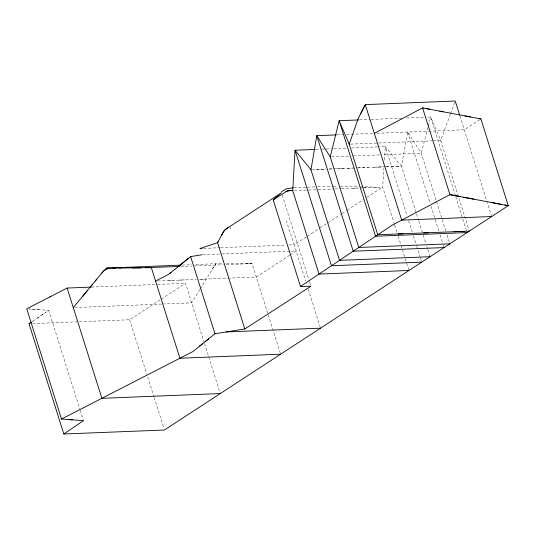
<?xml version="1.0" encoding="UTF-8"?>
<svg xmlns="http://www.w3.org/2000/svg" width="535" height="535" viewBox="0 0 535 535"><rect width="100%" height="100%" fill="white"/><g stroke="black" fill="none" stroke-linecap="round" stroke-linejoin="round"><path stroke-width="0.4" stroke-dasharray="2.67 2.01" d="M394.435 224.399L382.659 187.063L383.876 168.492M384.424 160.099L385.307 146.617L379.522 146.844M445.815 231.1L421.259 153.211L407.657 132.031L401.464 166.124L416.25 213.017M427.94 127.45L421.259 153.211L382.251 154.775M428.294 126.079L430.642 117.038L426.576 117.198M450.39 114.169L440.733 140.511L469.302 231.107M450.57 113.694L454.783 102.205M199.863 289.442L191.684 302.863L163.743 303.98M200.244 288.813L215.919 263.735L193.964 264.611M212.228 269.145L215.719 263.728L222.634 263.728M31.766 321.896L33.123 320.973M36.915 318.399L40.847 315.724M41.416 315.336L45.562 312.52M32.983 321.067L48.705 310.38L79.969 409.529M32.648 323.601L129.651 319.756L159.985 299.968M161.222 299.159L185.518 283.309L204.276 342.801M479.694 119.713L464.293 129.764L430.976 131.102M306.261 236.905L294.143 244.762L286.278 220.754M307.23 236.276L318.994 228.599M320.097 227.877L340.661 214.461M341.898 213.659L346.566 210.609M347.168 210.222L363.412 199.622M367.023 197.268L382.579 187.069M289.716 255.215L256.285 277.023L229.963 278.08M290.204 254.894L296.196 250.989L290.799 251.203M359.487 119.893L369.812 119.479M371.103 119.425L401.959 118.188M406.68 118.001L425.887 117.232M336.976 134.867L342.955 134.626M346.54 134.486L374.353 133.369M376.841 133.268L430.414 131.122M350.646 144.122L433.47 140.799M433.678 140.792L440.733 140.511L430.642 117.038L455.512 195.917M315.744 149.405L321.201 149.185M322.257 149.145L325.467 149.011M326.216 148.984L331.667 148.763M333.693 148.683L347.369 148.135M351.635 147.968L378.86 146.871M331.687 156.802L349.215 156.1M353.414 155.932L380.084 154.862M312.407 169.695L321.067 169.348M321.441 169.334L325.929 169.154M331.907 168.913L328.169 169.067L341.136 168.545M336.769 168.719L346.165 168.344M347.61 168.284L355.501 167.97M357.701 167.883L378.633 167.04M379.007 167.027L384.946 166.786M385.735 166.76L389.473 166.606M391.413 166.532L399.946 166.184M315.998 169.555L326.296 169.14M341.999 168.512L352.465 168.09M357.654 167.883L368.541 167.448M373.778 167.234L383.869 166.833M386.384 166.733L394.71 166.398M396.435 166.325L401.464 166.124L385.307 146.617L407.162 215.933M293.902 187.752L305.866 187.27M307.364 187.21L314.841 186.909M317.83 186.789L332.783 186.193M340.26 186.126L359.286 186.916M360.777 186.855L363.024 186.762M294.357 190.607L306.595 190.112M308.555 190.039L317.81 189.664M318.285 189.644L333.98 189.015M335.004 188.975L341.029 188.735M341.457 188.715L363.419 187.832M363.512 187.832L382.659 187.063M352.685 188.266L357.681 188.066M363.887 187.818L366.876 187.698M203.681 248.387L219.791 247.738M220.621 247.705L285.957 245.09M288.913 244.97L294.23 244.756L305.752 281.296M202.732 254.734L221.269 253.991M221.757 253.971L290.057 251.236M182 265.092L191.724 264.705M180.756 266.457L191.624 266.022M194.506 265.908L223.276 264.751M226.358 264.631L252.052 263.601L280.621 354.203M157.731 280.975L196.318 279.43M199.455 279.303L229.214 278.106M168.652 280.534L173.888 280.327M179.118 280.119L184.354 279.905M200.892 279.243L205.928 279.043M91.385 287.088L156.835 284.459M157.571 284.433L185.518 283.309M74.773 307.551L163.001 304.014M246.889 263.708L252.052 263.601L226.111 263.722M333.532 186.193L338.013 186.22M35.591 309.431L28.964 308.949L40.011 309.752M37.731 309.584L48.705 310.38M377.349 187.277L364.516 186.702M230.003 227.101L230.679 229.067M459.993 116.142L491.397 215.732M455.76 196.713L462.541 218.226M462.795 219.022L466.814 231.769M447.073 235.072L449.828 243.813M407.657 132.031L430.013 202.946M431.016 206.135L439.054 231.628M440.058 234.818L443.074 244.375M443.328 245.17L444.077 247.565M416.497 213.813L418.504 220.166M418.758 220.962L422.262 232.09M423.265 235.266L425.773 243.218M426.776 246.394L427.525 248.782M427.779 249.577L430.033 256.726M408.666 220.714L412.184 231.869M413.441 235.848L416.457 245.411M416.705 246.207L420.222 257.362M420.477 258.158L421.734 262.143M394.683 225.195L396.937 232.344M398.194 236.316L408.961 270.476M282.199 195.135L309.424 281.47M309.671 282.266L310.668 285.429M308.234 289.181L320.525 328.169M204.524 343.59L220.28 393.566M129.651 319.756L146.657 373.697M147.653 376.867L153.906 396.702M154.16 397.492L163.911 428.428M80.223 410.325L83.473 420.637"/><path stroke-width="0.8" d="M430.033 256.726L339.538 260.358L310.975 169.755L316.787 135.676L336.261 134.9M449.828 243.813L358.804 247.464L330.242 156.862L339.157 120.709L358.537 119.934M469.302 231.107L377.763 234.778L349.194 144.182L358.256 118.429L365.271 104.606L455.225 101.001L459.746 115.339M360.744 113.52L364.656 105.816M218.12 241.726L217.611 242.676L199.943 248.541L202.183 248.447M221.43 235.514L224.881 229.756L281.45 192.76L273.211 199.923L300.496 286.479L310.922 286.225L244.816 328.958L214.963 333.766L192.961 351.535L61.512 419.045L26.75 308.789L67.116 288.057L90.863 287.108M73.282 307.612L92.134 284.801M95.156 281.149L103.91 270.563L109.173 268.102M82.704 296.209L87.419 290.505M90.783 286.439L96.848 279.103M101.563 273.398L106.411 268.122L180.509 265.153M169.99 273.251L170.946 272.482M174.403 269.693L184.348 261.662M184.776 261.314L188.233 258.525M199.247 346.459L202.39 343.918M205.534 341.383L208.677 338.842M174.918 269.279L168.632 274.355L155.571 281.062M178.061 266.738L181.204 264.203M181.318 264.109L190.634 256.586L201.909 254.767M227.85 227.816L223.864 230.946L217.611 242.676L244.816 328.958M467.376 116.376L480.891 118.93L508.25 205.701L164.412 430.013L63.819 433.999L29.05 323.742L31.09 322.358M29.05 323.742L31.017 322.404M63.819 433.999L83.473 420.637L61.512 419.045M300.496 286.479L391.948 225.288L449.948 194.66L460.234 196.606M281.611 191.757L285.944 188.929L293.16 187.778M273.211 199.923L288.118 190.266L292.732 190.667L319.027 274.08L408.961 270.476M374.339 133.369L422.59 107.889L467.175 116.336M49.835 296.932L50.905 296.383M285.877 191.717L290.585 190.44L292.732 190.667L295.032 150.235L315.222 149.425M491.652 216.528L401.698 220.139L365.271 104.606M398.1 233.969L403.189 233.762M423.533 232.946L428.615 232.738M454.041 231.722L464.213 231.314M467.068 232.564L375.583 236.236L339.157 120.709L349.194 144.182M444.077 247.565L353.214 251.209L316.787 135.676L330.242 156.862M179.258 266.517L139.314 267.848M421.734 262.143L331.459 265.761L295.032 150.235L310.975 169.755M226.238 331.947L320.525 328.169M280.621 354.203L179.907 358.243L151.338 267.64L145.346 267.794M220.28 393.566L101.877 398.314L67.116 288.057M112.905 268.068L121.231 267.995M132.386 267.901L138.879 267.848M106.411 268.122L115.206 268.048M119.399 268.015L141.213 267.828M68.834 419.574L72.492 419.841M480.891 118.93L478.939 118.563M463.664 197.254L473.95 199.207M491.103 202.451L501.389 204.403M504.819 205.052L508.25 205.701L449.948 194.66L422.59 107.889L423.078 107.983M426.02 108.538L429.444 109.187M439.737 111.14L443.167 111.788M464.955 115.914L470.599 116.984M190.634 256.586L214.963 333.766"/></g></svg>
